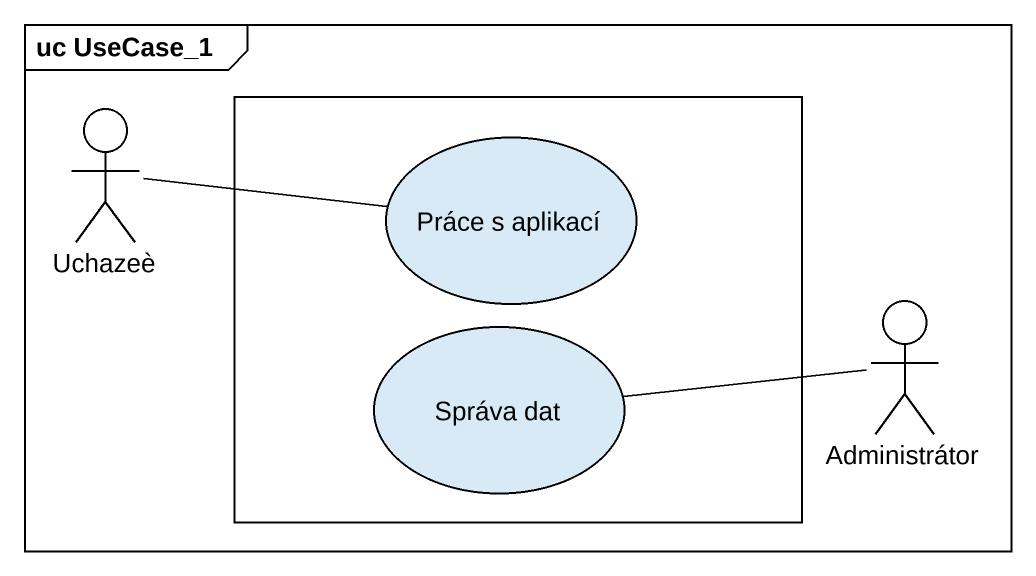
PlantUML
@startuml
mainframe uc UseCase_1
actor Uchazeè
rectangle " " as rectangle1 {
  usecase "Práce s aplikací" as Práce_s_aplikací
  usecase "Správa dat" as Správa_dat
}
actor Administrátor
Uchazeè -right- Práce_s_aplikací
Administrátor -left- Správa_dat
@enduml
